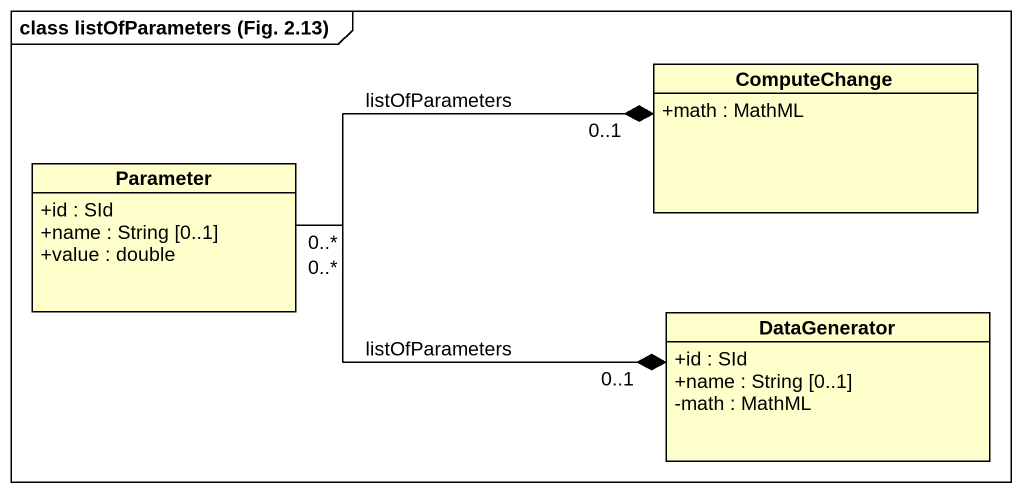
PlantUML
@startuml
mainframe class listOfParameters (Fig. 2.13)
hide circle
hide empty members
skinparam classAttributeIconSize 0
class ComputeChange {
  +math : MathML
}
class Parameter {
  +id : SId
  +name : String [0..1]
  +value : double
}
class DataGenerator {
  +id : SId
  +name : String [0..1]
  -math : MathML
}
ComputeChange "0..1" *-left- "0..*" Parameter : listOfParameters
DataGenerator "0..1" *-left- "0..*" Parameter : listOfParameters
@enduml
